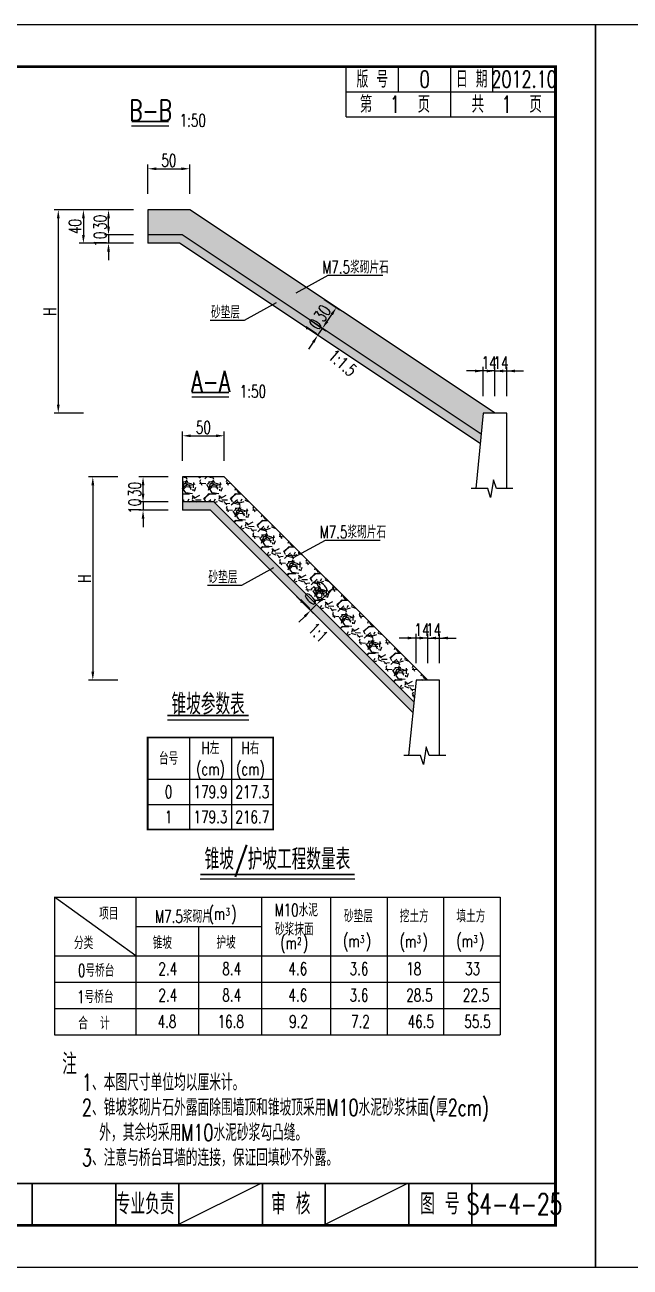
# Model space of a CAD drawing. Header units: millimetres. Extents: x -51 to 12129, y -1309 to -715.
# Drawn here: x 11573 to 11717.6, y -1308.7 to -1011.7 of the extents above; entities that cross this region are included whole.
import ezdxf
from ezdxf.enums import TextEntityAlignment as Align

# ---------------------------------------------------------------- set-up
doc = ezdxf.new("R2010")
doc.units = ezdxf.units.MM
doc.header["$LTSCALE"] = 0.25
for name, color, linetype in [('lk', 1, 'Continuous'), ('图框', 7, 'Continuous'), ('尺寸标注', 2, 'Continuous'), ('文字', 7, 'Continuous'), ('文字字符', 7, 'Continuous'), ('标注', 4, 'Continuous'), ('次轮廓线', 7, 'Continuous'), ('轮廓线', 1, 'Continuous')]:
    doc.layers.add(name, color=color, linetype=linetype)
doc.styles.get("Standard").update_dxf_attribs({"font": 'simplex1.shx', "width": 0.7, "bigfont": 'hztxt.shx'})
doc.styles.add('TEXT', font='simplex1.shx', dxfattribs={"width": 0.7, "bigfont": 'hztxt.shx'})
doc.dimstyles.new('比例1：50', dxfattribs={"dimscale": 0, "dimtxt": 3, "dimasz": 2, "dimexe": 1, "dimexo": 1, "dimgap": 0.5, "dimtad": 1, "dimdec": 1, "dimlfac": 5, "dimzin": 13, "dimdsep": 46, "dimtxsty": 'Standard', "dimcen": -1, "dimclrd": 256, "dimclre": 256, "dimclrt": 7, "dimaunit": 1, "dimadec": 3, "dimazin": 0, "dimtfac": 0.0005, "dimtdec": 1, "dimtix": 1, "dimtmove": 2, "dimatfit": 3, "dimfxl": 0, "dimtolj": 1, "dimtzin": 13, "dimarcsym": 0})

# ---------------------------------------------------------------- blocks, each defined once
blk = doc.blocks.new('*D2098')
at = {"layer": 'Defpoints', "color": 0}
for p in [(11643.98, -1143.05), (11646.93, -1146), (11639.74, -1147.3)]:
    blk.add_point(p, dxfattribs=at)
at = {"layer": '标注', "lineweight": -2}
for p, q in [((11644.69, -1143.76), (11647.64, -1146.71)), ((11640.45, -1148), (11643.39, -1150.95)), ((11644.1, -1148.83), (11645.52, -1147.42))]:
    blk.add_line(p, q, dxfattribs=at)
at = {"layer": '标注'}
for points in [[(11645.28, -1147.18), (11645.75, -1147.65), (11646.93, -1146)], [(11643.87, -1148.59), (11644.34, -1149.07), (11642.69, -1150.24)]]:
    blk.add_solid(points, dxfattribs=at)
at = {"layer": '标注', "color": 7, "insert": (11643.39, -1146.71), "char_height": 3, "attachment_point": 5, "rotation": 45}
blk.add_mtext('\\A1;30', dxfattribs=at)
blk = doc.blocks.new('*D2099')
at = {"layer": 'Defpoints', "color": 0}
for p in [(11620.65, -1109.9), (11610.65, -1119.72), (11620.65, -1119.72)]:
    blk.add_point(p, dxfattribs=at)
at = {"layer": '标注', "lineweight": -2}
for p, q in [((11610.65, -1115.9), (11610.65, -1108.9)), ((11612.65, -1109.9), (11618.65, -1109.9)), ((11620.65, -1115.9), (11620.65, -1108.9))]:
    blk.add_line(p, q, dxfattribs=at)
at = {"layer": '标注'}
for points in [[(11612.65, -1109.57), (11612.65, -1110.23), (11610.65, -1109.9)], [(11618.65, -1109.57), (11618.65, -1110.23), (11620.65, -1109.9)]]:
    blk.add_solid(points, dxfattribs=at)
at = {"layer": '标注', "color": 7, "insert": (11615.65, -1107.9), "char_height": 3, "attachment_point": 5}
blk.add_mtext('\\A1;50', dxfattribs=at)
blk = doc.blocks.new('*D2100')
at = {"layer": 'Defpoints', "color": 0}
for p in [(11601.24, -1119.72), (11610.65, -1119.72), (11610.65, -1125.72)]:
    blk.add_point(p, dxfattribs=at)
at = {"layer": '标注', "lineweight": -2}
for p, q in [((11607.24, -1119.72), (11600.24, -1119.72)), ((11601.24, -1123.72), (11601.24, -1121.72)), ((11607.24, -1125.72), (11600.24, -1125.72))]:
    blk.add_line(p, q, dxfattribs=at)
at = {"layer": '标注'}
for points in [[(11600.9, -1121.72), (11601.57, -1121.72), (11601.24, -1119.72)], [(11600.9, -1123.72), (11601.57, -1123.72), (11601.24, -1125.72)]]:
    blk.add_solid(points, dxfattribs=at)
at = {"layer": '标注', "color": 7, "insert": (11599.24, -1122.72), "char_height": 3, "attachment_point": 5, "rotation": 90}
blk.add_mtext('\\A1;30', dxfattribs=at)
blk = doc.blocks.new('*D1952')
at = {"layer": 'Defpoints', "color": 0}
for p in [(11601.24, -1127.72), (11610.65, -1125.72), (11610.65, -1127.72)]:
    blk.add_point(p, dxfattribs=at)
at = {"layer": '标注', "lineweight": -2}
for p, q in [((11601.24, -1123.72), (11601.24, -1121.72)), ((11607.24, -1125.72), (11600.24, -1125.72)), ((11607.24, -1127.72), (11600.24, -1127.72)), ((11601.24, -1125.72), (11601.24, -1127.72)), ((11601.24, -1129.72), (11601.24, -1131.72))]:
    blk.add_line(p, q, dxfattribs=at)
at = {"layer": '标注'}
for points in [[(11600.9, -1123.72), (11601.57, -1123.72), (11601.24, -1125.72)], [(11600.9, -1129.72), (11601.57, -1129.72), (11601.24, -1127.72)]]:
    blk.add_solid(points, dxfattribs=at)
at = {"layer": '标注', "color": 7, "insert": (11599.24, -1126.72), "char_height": 3, "attachment_point": 5, "rotation": 90}
blk.add_mtext('\\A1;10', dxfattribs=at)
blk = doc.blocks.new('*D2101')
at = {"layer": 'Defpoints', "color": 0}
for p in [(11672.05, -1158.25), (11669.25, -1168.32), (11672.05, -1168.32)]:
    blk.add_point(p, dxfattribs=at)
at = {"layer": '标注', "lineweight": -2}
for p, q in [((11667.25, -1158.25), (11665.25, -1158.25)), ((11669.25, -1164.25), (11669.25, -1157.25)), ((11669.25, -1158.25), (11672.05, -1158.25)), ((11672.05, -1164.25), (11672.05, -1157.25)), ((11674.05, -1158.25), (11676.05, -1158.25))]:
    blk.add_line(p, q, dxfattribs=at)
at = {"layer": '标注'}
for points in [[(11667.25, -1157.91), (11667.25, -1158.58), (11669.25, -1158.25)], [(11674.05, -1157.91), (11674.05, -1158.58), (11672.05, -1158.25)]]:
    blk.add_solid(points, dxfattribs=at)
at = {"layer": '标注', "color": 7, "insert": (11670.65, -1156.25), "char_height": 3, "attachment_point": 5}
blk.add_mtext('\\A1;14', dxfattribs=at)
blk = doc.blocks.new('*D2102')
at = {"layer": 'Defpoints', "color": 0}
for p in [(11666.45, -1158.25), (11666.45, -1168.32), (11669.25, -1168.32)]:
    blk.add_point(p, dxfattribs=at)
at = {"layer": '标注', "lineweight": -2}
for p, q in [((11664.45, -1158.25), (11662.45, -1158.25)), ((11666.45, -1164.25), (11666.45, -1157.25)), ((11669.25, -1158.25), (11666.45, -1158.25)), ((11669.25, -1164.25), (11669.25, -1157.25)), ((11671.25, -1158.25), (11673.25, -1158.25))]:
    blk.add_line(p, q, dxfattribs=at)
at = {"layer": '标注'}
for points in [[(11664.45, -1157.91), (11664.45, -1158.58), (11666.45, -1158.25)], [(11671.25, -1157.91), (11671.25, -1158.58), (11669.25, -1158.25)]]:
    blk.add_solid(points, dxfattribs=at)
at = {"layer": '标注', "color": 7, "insert": (11667.85, -1156.25), "char_height": 3, "attachment_point": 5}
blk.add_mtext('\\A1;14', dxfattribs=at)
blk = doc.blocks.new('*D2103')
at = {"layer": 'Defpoints', "color": 0}
for p in [(11620.65, -1119.72), (11589.24, -1168.32), (11669.25, -1168.32)]:
    blk.add_point(p, dxfattribs=at)
at = {"layer": '标注', "lineweight": -2}
for p, q in [((11595.24, -1119.72), (11588.24, -1119.72)), ((11589.24, -1121.72), (11589.24, -1166.32)), ((11595.24, -1168.32), (11588.24, -1168.32))]:
    blk.add_line(p, q, dxfattribs=at)
at = {"layer": '标注'}
for points in [[(11588.9, -1121.72), (11589.57, -1121.72), (11589.24, -1119.72)], [(11588.9, -1166.32), (11589.57, -1166.32), (11589.24, -1168.32)]]:
    blk.add_solid(points, dxfattribs=at)
at = {"layer": '标注', "color": 7, "insert": (11587.24, -1144.02), "char_height": 3, "attachment_point": 5, "rotation": 90}
blk.add_mtext('\\A1;H', dxfattribs=at)
blk = doc.blocks.new('*D2104')
at = {"layer": 'Defpoints', "color": 0}
for p in [(11642.98, -1085.88), (11644.09, -1084.22), (11644.09, -1084.22)]:
    blk.add_point(p, dxfattribs=at)
at = {"layer": '标注', "lineweight": -2}
for p, q in [((11645.2, -1082.55), (11646.31, -1080.89)), ((11644.09, -1084.22), (11643.26, -1083.66)), ((11642.98, -1085.88), (11642.15, -1085.33)), ((11642.98, -1085.88), (11644.09, -1084.22)), ((11641.87, -1087.55), (11640.76, -1089.21))]:
    blk.add_line(p, q, dxfattribs=at)
at = {"layer": '标注'}
for points in [[(11644.92, -1082.37), (11645.48, -1082.74), (11644.09, -1084.22)], [(11641.6, -1087.36), (11642.15, -1087.73), (11642.98, -1085.88)]]:
    blk.add_solid(points, dxfattribs=at)
at = {"layer": '标注', "color": 7, "insert": (11641.87, -1083.94), "char_height": 3, "attachment_point": 5, "rotation": 56.3099}
blk.add_mtext('\\A1;10', dxfattribs=at)
blk = doc.blocks.new('*D1953')
at = {"layer": 'Defpoints', "color": 0}
for p in [(11612.4, -1046.06), (11602.4, -1055.88), (11612.4, -1055.88)]:
    blk.add_point(p, dxfattribs=at)
at = {"layer": '标注', "lineweight": -2}
for p, q in [((11602.4, -1052.06), (11602.4, -1045.06)), ((11612.4, -1052.06), (11612.4, -1045.06)), ((11604.4, -1046.06), (11610.4, -1046.06))]:
    blk.add_line(p, q, dxfattribs=at)
at = {"layer": '标注'}
for points in [[(11604.4, -1045.73), (11604.4, -1046.39), (11602.4, -1046.06)], [(11610.4, -1045.73), (11610.4, -1046.39), (11612.4, -1046.06)]]:
    blk.add_solid(points, dxfattribs=at)
at = {"layer": '标注', "color": 7, "insert": (11607.4, -1044.06), "char_height": 3, "attachment_point": 5}
blk.add_mtext('\\A1;50', dxfattribs=at)
blk = doc.blocks.new('*D1954')
at = {"layer": 'Defpoints', "color": 0}
for p in [(11602.4, -1055.88), (11586.99, -1063.88), (11602.4, -1063.88)]:
    blk.add_point(p, dxfattribs=at)
at = {"layer": '标注', "lineweight": -2}
for p, q in [((11592.99, -1055.88), (11585.99, -1055.88)), ((11586.99, -1057.88), (11586.99, -1061.88)), ((11592.99, -1063.88), (11585.99, -1063.88))]:
    blk.add_line(p, q, dxfattribs=at)
at = {"layer": '标注'}
for points in [[(11586.66, -1057.88), (11587.33, -1057.88), (11586.99, -1055.88)], [(11586.66, -1061.88), (11587.33, -1061.88), (11586.99, -1063.88)]]:
    blk.add_solid(points, dxfattribs=at)
at = {"layer": '标注', "color": 7, "insert": (11584.99, -1059.88), "char_height": 3, "attachment_point": 5, "rotation": 90}
blk.add_mtext('\\A1;40', dxfattribs=at)
blk = doc.blocks.new('*D1955')
at = {"layer": 'Defpoints', "color": 0}
for p in [(11592.99, -1055.88), (11602.4, -1055.88), (11602.4, -1061.88)]:
    blk.add_point(p, dxfattribs=at)
at = {"layer": '标注', "lineweight": -2}
for p, q in [((11598.99, -1055.88), (11591.99, -1055.88)), ((11592.99, -1059.88), (11592.99, -1057.88)), ((11598.99, -1061.88), (11591.99, -1061.88))]:
    blk.add_line(p, q, dxfattribs=at)
at = {"layer": '标注'}
for points in [[(11592.66, -1057.88), (11593.33, -1057.88), (11592.99, -1055.88)], [(11592.66, -1059.88), (11593.33, -1059.88), (11592.99, -1061.88)]]:
    blk.add_solid(points, dxfattribs=at)
at = {"layer": '标注', "color": 7, "insert": (11590.99, -1058.88), "char_height": 3, "attachment_point": 5, "rotation": 90}
blk.add_mtext('\\A1;30', dxfattribs=at)
blk = doc.blocks.new('*D1956')
at = {"layer": 'Defpoints', "color": 0}
for p in [(11602.4, -1061.88), (11592.99, -1063.88), (11602.4, -1063.88)]:
    blk.add_point(p, dxfattribs=at)
at = {"layer": '标注', "lineweight": -2}
for p, q in [((11592.99, -1059.88), (11592.99, -1057.88)), ((11598.99, -1061.88), (11591.99, -1061.88)), ((11592.99, -1061.88), (11592.99, -1063.88)), ((11598.99, -1063.88), (11591.99, -1063.88)), ((11592.99, -1065.88), (11592.99, -1067.88))]:
    blk.add_line(p, q, dxfattribs=at)
at = {"layer": '标注'}
for points in [[(11592.66, -1059.88), (11593.33, -1059.88), (11592.99, -1061.88)], [(11592.66, -1065.88), (11593.33, -1065.88), (11592.99, -1063.88)]]:
    blk.add_solid(points, dxfattribs=at)
at = {"layer": '标注', "color": 7, "insert": (11590.99, -1062.88), "char_height": 3, "attachment_point": 5, "rotation": 90}
blk.add_mtext('\\A1;10', dxfattribs=at)
blk = doc.blocks.new('*D1957')
at = {"layer": 'Defpoints', "color": 0}
for p in [(11612.4, -1055.88), (11580.99, -1104.48), (11661, -1104.48)]:
    blk.add_point(p, dxfattribs=at)
at = {"layer": '标注', "lineweight": -2}
for p, q in [((11586.99, -1055.88), (11579.99, -1055.88)), ((11580.99, -1057.88), (11580.99, -1102.48)), ((11586.99, -1104.48), (11579.99, -1104.48))]:
    blk.add_line(p, q, dxfattribs=at)
at = {"layer": '标注'}
for points in [[(11580.66, -1057.88), (11581.32, -1057.88), (11580.99, -1055.88)], [(11580.66, -1102.48), (11581.32, -1102.48), (11580.99, -1104.48)]]:
    blk.add_solid(points, dxfattribs=at)
at = {"layer": '标注', "color": 7, "insert": (11578.99, -1080.18), "char_height": 3, "attachment_point": 5, "rotation": 90}
blk.add_mtext('\\A1;H', dxfattribs=at)
blk = doc.blocks.new('*D1958')
at = {"layer": 'Defpoints', "color": 0}
for p in [(11688.11, -1094.41), (11685.3, -1104.48), (11688.11, -1104.48)]:
    blk.add_point(p, dxfattribs=at)
at = {"layer": '标注', "lineweight": -2}
for p, q in [((11683.3, -1094.41), (11681.3, -1094.41)), ((11685.3, -1100.41), (11685.3, -1093.41)), ((11685.3, -1094.41), (11688.11, -1094.41)), ((11688.11, -1100.41), (11688.11, -1093.41)), ((11690.11, -1094.41), (11692.11, -1094.41))]:
    blk.add_line(p, q, dxfattribs=at)
at = {"layer": '标注'}
for points in [[(11683.3, -1094.07), (11683.3, -1094.74), (11685.3, -1094.41)], [(11690.11, -1094.07), (11690.11, -1094.74), (11688.11, -1094.41)]]:
    blk.add_solid(points, dxfattribs=at)
at = {"layer": '标注', "color": 7, "insert": (11686.71, -1092.41), "char_height": 3, "attachment_point": 5}
blk.add_mtext('\\A1;14', dxfattribs=at)
blk = doc.blocks.new('*D1959')
at = {"layer": 'Defpoints', "color": 0}
for p in [(11682.51, -1094.41), (11682.51, -1104.48), (11685.3, -1104.48)]:
    blk.add_point(p, dxfattribs=at)
at = {"layer": '标注', "lineweight": -2}
for p, q in [((11680.51, -1094.41), (11678.51, -1094.41)), ((11682.51, -1100.41), (11682.51, -1093.41)), ((11685.3, -1094.41), (11682.51, -1094.41)), ((11685.3, -1100.41), (11685.3, -1093.41)), ((11687.3, -1094.41), (11689.3, -1094.41))]:
    blk.add_line(p, q, dxfattribs=at)
at = {"layer": '标注'}
for points in [[(11680.51, -1094.07), (11680.51, -1094.74), (11682.51, -1094.41)], [(11687.3, -1094.07), (11687.3, -1094.74), (11685.3, -1094.41)]]:
    blk.add_solid(points, dxfattribs=at)
at = {"layer": '标注', "color": 7, "insert": (11683.9, -1092.41), "char_height": 3, "attachment_point": 5}
blk.add_mtext('\\A1;14', dxfattribs=at)
blk = doc.blocks.new('*D2105')
at = {"layer": 'Defpoints', "color": 0}
for p in [(11638.63, -1146.19), (11637.22, -1147.6), (11641.27, -1151.66)]:
    blk.add_point(p, dxfattribs=at)
at = {"layer": '标注', "lineweight": -2}
for p, q in [((11637.93, -1148.31), (11641.98, -1152.37)), ((11639.34, -1146.9), (11643.39, -1150.95)), ((11644.1, -1148.83), (11645.52, -1147.42)), ((11642.69, -1150.24), (11641.27, -1151.66)), ((11639.86, -1153.07), (11638.44, -1154.49))]:
    blk.add_line(p, q, dxfattribs=at)
at = {"layer": '标注'}
for points in [[(11643.87, -1148.59), (11644.34, -1149.07), (11642.69, -1150.24)], [(11639.62, -1152.84), (11640.09, -1153.31), (11641.27, -1151.66)]]:
    blk.add_solid(points, dxfattribs=at)
at = {"layer": '标注', "color": 7, "insert": (11640.57, -1149.54), "char_height": 3, "attachment_point": 5, "rotation": 45}
blk.add_mtext('\\A1;10', dxfattribs=at)
blk = doc.blocks.new('*D2106')
at = {"layer": 'Defpoints', "color": 0}
for p in [(11643.7, -1076.74), (11647.42, -1079.23), (11640.37, -1081.73)]:
    blk.add_point(p, dxfattribs=at)
at = {"layer": '标注', "lineweight": -2}
for p, q in [((11644.53, -1077.3), (11648.25, -1079.78)), ((11645.2, -1082.55), (11646.31, -1080.89)), ((11641.2, -1082.29), (11644.92, -1084.77))]:
    blk.add_line(p, q, dxfattribs=at)
at = {"layer": '标注'}
for points in [[(11646.03, -1080.7), (11646.59, -1081.07), (11647.42, -1079.23)], [(11644.92, -1082.37), (11645.48, -1082.74), (11644.09, -1084.22)]]:
    blk.add_solid(points, dxfattribs=at)
at = {"layer": '标注', "color": 7, "insert": (11644.09, -1080.61), "char_height": 3, "attachment_point": 5, "rotation": 56.3099}
blk.add_mtext('\\A1;30', dxfattribs=at)
blk = doc.blocks.new('series')
at = {"width": 0.75}
for tag, height, p in [('页码', 4, (-35, -19)), ('图名', 5, (-220, -282)), ('图号', 5, (-20, -282))]:
    blk.add_attdef(tag, text='', height=height, dxfattribs=at).set_placement(p, align=Align.MIDDLE_CENTER)
blk = doc.blocks.new('123')
at = {"layer": '图框', "color": 2}
blk.add_lwpolyline([(369.33, -1011.65), (369.33, -714.65), (-50.67, -714.65), (-50.67, -1011.65)], close=True, dxfattribs=at)

msp = doc.modelspace()

# ---------------------------------------------------------------- hatches: boundary and pattern name
at = {"layer": '标注'}
h = msp.add_hatch(dxfattribs=at)
h.set_pattern_fill('GRAVEL', color=256, scale=0.25, style=0)
h.set_pattern_definition([(228.0128, (855.65523, -275.4395), (-50.800043165, -57.150070224), [0.8543025, -84.57625]), (184.9697, (855.08373, -276.0745), (76.2001232654, 6.3499551885), [1.4660125, -145.135]), (132.5104, (853.62323, -276.2015), (63.499953796, -69.850068231), [1.033705, -102.33675]), (267.2737, (851.14673, -277.789), (6.349972427, 126.999959133), [1.3350125, -132.166]), (292.8337, (851.08323, -279.1225), (-31.750090139, 76.200043325), [1.309085, -129.5995]), (357.2737, (851.59123, -280.329), (-126.999959133, 6.349972427), [1.3350125, -132.166]), (37.6942, (852.92473, -280.3925), (-82.550052153, -63.4999433925), [1.765485, -174.78275]), (72.2553, (854.32173, -279.313), (44.4500889137, 139.700040515), [1.6668, -165.01325]), (121.4296, (854.82973, -277.7255), (-50.800013088, 82.5499029), [1.3395325, -132.61375]), (175.2364, (854.13123, -276.5825), (69.849945133, -6.349940407), [1.5292825, -74.93475]), (222.3974, (852.60723, -276.4555), (-76.200002293, -69.8499091266), [1.977695, -195.792]), (138.8141, (857.43323, -277.8525), (-44.449971686, 38.099941393), [0.6750125, -66.8265]), (171.4692, (856.92523, -277.408), (82.549873989, -12.700032), [1.284205, -127.1365]), (225, (855.6552, -277.2175), (-1e-15, -6.3499957), [0.8980225, -8.082225]), (203.1986, (855.2107, -276.4555), (31.750107064, 12.700055686), [0.4836025, -47.8765]), (291.8014, (854.7662, -276.646), (-6.35000445, 19.05001227), [0.683915, -33.512]), (30.9638, (855.0202, -277.281), (19.04997989, 12.7000099), [1.1108, -35.91575]), (161.5651, (855.9727, -276.7095), (12.7000058, -6.34999056), [0.8032175, -19.27725]), (16.3895, (851.08323, -276.646), (63.500035035, 19.049960375), [1.12522, -111.397]), (70.3462, (852.16273, -276.3285), (-25.399929222, -69.849901221), [0.9439975, -93.4555]), (293.1986, (855.9727, -275.4395), (-12.700055686, 31.750107064), [0.9672, -47.393]), (343.6105, (856.35373, -276.3285), (-63.500035035, 19.049960375), [1.12522, -111.397]), (339.444, (851.0832, -280.583), (-31.75003941, 12.69998459), [1.0850875, -53.16925]), (294.7751, (852.09923, -280.964), (-31.749926009, 69.849967565), [0.90918, -90.009]), (66.8014, (856.0362, -281.7895), (12.700055686, 31.750107064), [0.9672, -47.393]), (17.354, (856.41723, -280.9005), (-82.550004455, -25.399961689), [1.0644575, -105.381]), (69.444, (852.9247, -281.7895), (-12.69998459, -31.75003941), [0.542545, -53.712]), (101.3099, (855.6552, -281.7895), (-6.34996866, 25.39991865), [0.3237875, -32.055]), (165.9638, (855.5917, -281.472), (19.05001339, -6.349989), [1.309085, -24.872625]), (186.009, (854.32173, -281.1545), (63.499906361, 6.349985171), [1.2131675, -120.1035]), (303.6901, (855.0202, -277.8525), (-6.35000218, 12.69998775), [0.91581, -21.97945]), (353.1572, (855.52823, -278.6145), (107.9500446416, -12.700056879), [1.5988925, -158.29]), (60.9454, (857.11573, -278.805), (-25.399940915, -44.449894027), [0.65377, -64.7235]), (90, (857.433, -278.2335), (-6.35, 6.35), [0.381, -5.969]), (120.2564, (854.19473, -280.964), (25.399946167, -44.449977581), [0.8821675, -87.33475]), (48.0128, (853.75023, -280.202), (50.800043165, 57.150070224), [1.7086075, -83.722]), (0, (854.893, -278.932), (6.35, 6.35), [1.651, -4.699]), (325.3048, (856.54423, -278.932), (-63.499889977, 44.450004226), [1.004025, -99.39825]), (254.0546, (857.3697, -279.5035), (-6.3500162, -25.40006051), [0.9245725, -45.30425]), (207.646, (857.11573, -280.3925), (-120.6499576226, -63.500039937), [1.5053625, -149.03125]), (175.4261, (855.78223, -281.091), (-82.550019012, 6.349969278), [1.5925725, -157.6645]), (175.4261, (855.78223, -281.091), (-82.550019012, 6.349969278), [1.5925725, -157.6645])])
h.paths.add_polyline_path([(11612.40381, -1055.88093), (11602.40381, -1055.88093), (11602.40381, -1061.88093), (11610.58716, -1061.88093), (11682.00422, -1109.4923), (11682.50536, -1104.48093), (11685.30381, -1104.48093)])
h = msp.add_hatch(dxfattribs=at)
h.set_pattern_fill('AR-SAND', color=256, scale=0.01, style=0)
h.set_pattern_definition([(37.5, (851.08323, -281.7895), (-0.016000313, 0.489413237), [0, -0.38608, 0, -0.4318, 0, -0.41275]), (7.5, (851.0832, -281.7895), (0.449523283, 0.7168251), [0, -0.20828, 0, -0.34798, 0, -0.13335]), (327.5, (850.7708, -281.7895), (0.79099237, 0.001437185), [0, -0.127, 0, -0.4572, 0, -0.5969]), (317.5, (850.7708, -281.7895), (0.763556452, 0.222929323), [0, -0.0635, 0, -0.29972, 0, -0.3429])])
h.paths.add_polyline_path([(11681.77888, -1111.74577), (11682.00422, -1109.4923), (11610.58716, -1061.88093), (11602.40381, -1061.88093), (11602.40381, -1063.88093), (11609.98161, -1063.88093)])
h.paths.add_polyline_path([(11638.98407, -1084.21945), (11641.01982, -1081.16582), (11644.76405, -1083.66197), (11642.7283, -1086.7156)], flags=25)
h = msp.add_hatch(dxfattribs=at)
h.set_pattern_fill('GRAVEL', color=256, scale=0.25, style=0)
h.set_pattern_definition([(228.0128, (968.7939, -339.27804), (-50.800043165, -57.150070224), [0.8543025, -84.57625]), (184.9697, (968.2224, -339.91304), (76.2001232654, 6.3499551885), [1.4660125, -145.135]), (132.5104, (966.7619, -340.04004), (63.499953796, -69.850068231), [1.033705, -102.33675]), (267.2737, (964.2854, -341.62754), (6.349972427, 126.999959133), [1.3350125, -132.166]), (292.8337, (964.2219, -342.96104), (-31.750090139, 76.200043325), [1.309085, -129.5995]), (357.2737, (964.7299, -344.16754), (-126.999959133, 6.349972427), [1.3350125, -132.166]), (37.6942, (966.0634, -344.23104), (-82.550052153, -63.4999433925), [1.765485, -174.78275]), (72.2553, (967.4604, -343.15154), (44.4500889137, 139.700040515), [1.6668, -165.01325]), (121.4296, (967.9684, -341.56404), (-50.800013088, 82.5499029), [1.3395325, -132.61375]), (175.2364, (967.2699, -340.42104), (69.849945133, -6.349940407), [1.5292825, -74.93475]), (222.3974, (965.7459, -340.29404), (-76.200002293, -69.8499091266), [1.977695, -195.792]), (138.8141, (970.5719, -341.69104), (-44.449971686, 38.099941393), [0.6750125, -66.8265]), (171.4692, (970.0639, -341.24654), (82.549873989, -12.700032), [1.284205, -127.1365]), (225, (968.794, -341.056), (-1e-15, -6.3499957), [0.8980225, -8.082225]), (203.1986, (968.3494, -340.294), (31.750107064, 12.700055686), [0.4836025, -47.8765]), (291.8014, (967.9049, -340.4845), (-6.35000445, 19.05001227), [0.683915, -33.512]), (30.9638, (968.1589, -341.1195), (19.04997989, 12.7000099), [1.1108, -35.91575]), (161.5651, (969.1114, -340.548), (12.7000058, -6.34999056), [0.8032175, -19.27725]), (16.3895, (964.2219, -340.48454), (63.500035035, 19.049960375), [1.12522, -111.397]), (70.3462, (965.3014, -340.16704), (-25.399929222, -69.849901221), [0.9439975, -93.4555]), (293.1986, (969.1114, -339.278), (-12.700055686, 31.750107064), [0.9672, -47.393]), (343.6105, (969.4924, -340.16704), (-63.500035035, 19.049960375), [1.12522, -111.397]), (339.444, (964.2219, -344.42154), (-31.75003941, 12.69998459), [1.0850875, -53.16925]), (294.7751, (965.2379, -344.80254), (-31.749926009, 69.849967565), [0.90918, -90.009]), (66.8014, (969.1749, -345.628), (12.700055686, 31.750107064), [0.9672, -47.393]), (17.354, (969.5559, -344.73904), (-82.550004455, -25.399961689), [1.0644575, -105.381]), (69.444, (966.0634, -345.62804), (-12.69998459, -31.75003941), [0.542545, -53.712]), (101.3099, (968.7939, -345.628), (-6.34996866, 25.39991865), [0.3237875, -32.055]), (165.9638, (968.7304, -345.3105), (19.05001339, -6.349989), [1.309085, -24.872625]), (186.009, (967.4604, -344.99304), (63.499906361, 6.349985171), [1.2131675, -120.1035]), (303.6901, (968.1589, -341.691), (-6.35000218, 12.69998775), [0.91581, -21.97945]), (353.1572, (968.6669, -342.45304), (107.9500446416, -12.700056879), [1.5988925, -158.29]), (60.9454, (970.2544, -342.64354), (-25.399940915, -44.449894027), [0.65377, -64.7235]), (90, (970.572, -342.072), (-6.35, 6.35), [0.381, -5.969]), (120.2564, (967.3334, -344.80254), (25.399946167, -44.449977581), [0.8821675, -87.33475]), (48.0128, (966.8889, -344.04054), (50.800043165, 57.150070224), [1.7086075, -83.722]), (0, (968.032, -342.7705), (6.35, 6.35), [1.651, -4.699]), (325.3048, (969.6829, -342.77054), (-63.499889977, 44.450004226), [1.004025, -99.39825]), (254.0546, (970.5084, -343.342), (-6.3500162, -25.40006051), [0.9245725, -45.30425]), (207.646, (970.2544, -344.23104), (-120.6499576226, -63.500039937), [1.5053625, -149.03125]), (175.4261, (968.9209, -344.92954), (-82.550019012, 6.349969278), [1.5925725, -157.6645]), (175.4261, (968.9209, -344.92954), (-82.550019012, 6.349969278), [1.5925725, -157.6645])])
h.paths.add_polyline_path([(11620.64858, -1119.71946), (11610.64858, -1119.71946), (11610.64858, -1125.71946), (11618.1633, -1125.71946), (11665.93314, -1173.4893), (11666.45013, -1168.31946), (11669.24858, -1168.31946)])
h.paths.add_polyline_path([(11640.43187, -1146.48896), (11643.17544, -1143.74539), (11646.35742, -1146.92737), (11643.61385, -1149.67094)], flags=24)
h.paths.add_polyline_path([(11648.16339, -1144.69148), (11651.38912, -1149.39091), (11647.67904, -1151.93754), (11644.45331, -1147.23811)], flags=25)
h = msp.add_hatch(dxfattribs=at)
h.set_pattern_fill('AR-SAND', color=256, scale=0.01, style=0)
h.set_pattern_definition([(37.5, (964.2219, -345.62804), (-0.016000313, 0.489413237), [0, -0.38608, 0, -0.4318, 0, -0.41275]), (7.5, (964.2219, -345.62804), (0.449523283, 0.7168251), [0, -0.20828, 0, -0.34798, 0, -0.13335]), (327.5, (963.9095, -345.62804), (0.79099237, 0.001437185), [0, -0.127, 0, -0.4572, 0, -0.5969]), (317.5, (963.9095, -345.62804), (0.763556452, 0.222929323), [0, -0.0635, 0, -0.29972, 0, -0.3429])])
h.paths.add_polyline_path([(11618.1633, -1125.71946), (11610.64858, -1125.71946), (11610.64858, -1127.71946), (11617.33487, -1127.71946), (11665.67601, -1176.0606), (11665.93314, -1173.4893)])
h.paths.add_polyline_path([(11648.16339, -1144.69148), (11651.38912, -1149.39091), (11647.67904, -1151.93754), (11644.45331, -1147.23811)], flags=25)

# ---------------------------------------------------------------- linework, layer by layer
for p, q in [((11607.07429, -1177.78935), (11626.49555, -1177.78935)), ((11612.3407, -1182.02893), (11612.3407, -1204.02893)), ((11622.3407, -1182.02893), (11622.3407, -1204.02893)), ((11602.3407, -1192.02893), (11632.3407, -1192.02893)), ((11602.3407, -1198.02893), (11632.3407, -1198.02893)), ((11609.33091, -1298.65472), (11629.33091, -1288.65472)), ((11644.33091, -1298.65472), (11664.33091, -1288.65472))]:
    msp.add_line(p, q)
for points, const_width in [([(11699.75412, -1021.65471), (11319.75412, -1021.65471), (11319.75412, -1298.65471), (11699.75412, -1298.65471)], 0.7), ([(11602.3407, -1182.02893), (11632.3407, -1182.02893), (11632.3407, -1204.02893), (11602.3407, -1204.02893)], 0.4)]:
    msp.add_lwpolyline(points, close=True, dxfattribs=dict(const_width=const_width))
at = {"ltscale": 2}
for points in [[(11689.58856, -1122.51835), (11685.65601, -1122.51835), (11684.95601, -1120.41835), (11684.25601, -1124.61835), (11683.55601, -1122.51835), (11679.58856, -1122.51835)], [(11673.53333, -1186.35689), (11669.60077, -1186.35689), (11668.90077, -1184.25689), (11668.20077, -1188.45689), (11667.50077, -1186.35689), (11663.53333, -1186.35689)]]:
    msp.add_lwpolyline(points, dxfattribs=at)
at = {"const_width": 0.4}
for points in [[(11607.07429, -1176.78935), (11626.49555, -1176.78935)], [(11319.75412, -1288.65471), (11699.75412, -1288.65471)], [(11594.75412, -1298.65471), (11594.75412, -1288.65471)], [(11609.75412, -1298.65471), (11609.75412, -1288.65471)], [(11629.75412, -1298.65471), (11629.75412, -1288.65471)], [(11644.75412, -1298.65471), (11644.75412, -1288.65471)], [(11664.75412, -1298.65471), (11664.75412, -1288.65471)], [(11679.75412, -1298.65471), (11679.75412, -1288.65471)]]:
    msp.add_lwpolyline(points, dxfattribs=at)
at = {"layer": 'lk'}
for p, q in [((11580.11805, -1220.20988), (11686.56697, -1220.20988)), ((11580.11805, -1220.20988), (11580.11805, -1253.13331)), ((11686.56697, -1220.20988), (11686.56697, -1253.13331)), ((11580.11805, -1253.13331), (11686.56697, -1253.13331))]:
    msp.add_line(p, q, dxfattribs=at)
at = {"layer": '图框', "const_width": 0.4}
for points in [[(11574.75412, -1298.65471), (11574.75412, -1288.65471)], [(11594.75412, -1298.65471), (11594.75412, -1288.65471)]]:
    msp.add_lwpolyline(points, dxfattribs=at)
at = {"layer": '文字'}
for p, q in [((11598.49727, -1035.78631), (11607.39462, -1035.78631)), ((11612.86659, -1100.58119), (11621.76394, -1100.58119)), ((11614.88188, -1215.8099), (11651.80314, -1215.8099))]:
    msp.add_line(p, q, dxfattribs=at)
at = {"layer": '文字', "const_width": 0.4}
for points in [[(11598.49727, -1034.78631), (11607.39462, -1034.78631)], [(11612.86659, -1099.58119), (11621.76394, -1099.58119)], [(11614.88188, -1214.8099), (11651.80314, -1214.8099)]]:
    msp.add_lwpolyline(points, dxfattribs=at)
at = {"layer": '文字字符'}
for p, q in [((11599.50731, -1234.20988), (11580.11805, -1220.20988)), ((11599.50731, -1220.20988), (11599.50731, -1253.13331)), ((11629.50731, -1220.20988), (11629.50731, -1240.51769)), ((11645.97748, -1220.20988), (11645.97748, -1253.13331)), ((11659.50731, -1220.20988), (11659.50731, -1253.13331)), ((11673.03714, -1220.20988), (11673.03714, -1253.13331)), ((11599.50731, -1227.20988), (11629.50731, -1227.20988)), ((11614.50731, -1227.20988), (11614.50731, -1253.13331)), ((11629.50731, -1227.20988), (11629.50731, -1253.13331)), ((11580.11805, -1234.20988), (11686.56697, -1234.20988)), ((11580.11805, -1240.51769), (11686.56697, -1240.51769)), ((11580.11805, -1246.8255), (11686.56697, -1246.8255))]:
    msp.add_line(p, q, dxfattribs=at)
at = {"layer": '标注'}
for p, q in [((11645.34333, -1071.56583), (11637.70933, -1075.77769)), ((11658.51244, -1071.56583), (11645.34333, -1071.56583)), ((11633.01965, -1078.14972), (11625.38564, -1082.36158)), ((11625.38564, -1082.36158), (11617.23924, -1082.36158)), ((11644.71318, -1134.89743), (11637.07917, -1139.10929)), ((11657.88229, -1134.89743), (11644.71318, -1134.89743)), ((11632.38949, -1141.48132), (11624.75549, -1145.69318)), ((11624.75549, -1145.69318), (11616.60909, -1145.69318))]:
    msp.add_line(p, q, dxfattribs=at)
at = {"layer": '次轮廓线'}
for p, q in [((11649.75412, -1033.65471), (11649.75412, -1021.65471)), ((11662.25412, -1027.65471), (11662.25412, -1021.65471)), ((11674.75412, -1027.65471), (11674.75412, -1021.65471)), ((11684.75412, -1027.65471), (11684.75412, -1021.65471)), ((11649.75412, -1027.65471), (11699.75412, -1027.65471)), ((11674.75412, -1033.65471), (11674.75412, -1027.65471)), ((11649.75412, -1033.65471), (11699.75412, -1033.65471))]:
    msp.add_line(p, q, dxfattribs=at)
for points in [[(11682.50536, -1104.48093), (11680.70162, -1122.51835)], [(11688.10767, -1122.51835), (11688.10767, -1104.48093), (11682.49996, -1104.48093)], [(11666.45013, -1168.31946), (11664.64638, -1186.35689)], [(11672.05243, -1186.35689), (11672.05243, -1168.31946), (11666.44473, -1168.31946)]]:
    msp.add_lwpolyline(points, dxfattribs=at)
at = {"layer": '轮廓线'}
for p, q in [((11612.40381, -1055.88093), (11602.40381, -1055.88093)), ((11602.40381, -1055.88093), (11602.40381, -1063.88093)), ((11685.30381, -1104.48093), (11612.40381, -1055.88093)), ((11610.58716, -1061.88093), (11602.40381, -1061.88093)), ((11682.00422, -1109.4923), (11610.58716, -1061.88093)), ((11609.98161, -1063.88093), (11602.40381, -1063.88093)), ((11681.77888, -1111.74577), (11609.98161, -1063.88093)), ((11620.64858, -1119.71946), (11610.64858, -1119.71946)), ((11610.64858, -1119.71946), (11610.64858, -1127.71946)), ((11669.24858, -1168.31946), (11620.64858, -1119.71946)), ((11618.1633, -1125.71946), (11610.64858, -1125.71946)), ((11617.33487, -1127.71946), (11610.64858, -1127.71946)), ((11665.67601, -1176.0606), (11617.33487, -1127.71946)), ((11665.93314, -1173.4893), (11618.1633, -1125.71946))]:
    msp.add_line(p, q, dxfattribs=at)

# ---------------------------------------------------------------- block references
ref = msp.add_blockref('series', (11709.75412, -1011.65471))
ref.add_attrib('页码', '第  1  页    共  1  页', dxfattribs={"height": 4, "width": 0.75}).set_placement((11674.75412, -1030.65471), align=Align.MIDDLE_CENTER)
at = {"layer": '标注'}
for p in [(11340, -297), (11760, -297)]:
    msp.add_blockref('123', p, dxfattribs=at)

# ---------------------------------------------------------------- texts
at = {"width": 0.7}
msp.add_text('锥坡参数表', height=5, dxfattribs=at).set_placement((11616.78509, -1173.78935), align=Align.MIDDLE)
for s, height, p in [('H左', 3, (11617.3407, -1184.52893)), ('H右', 3, (11626.8842, -1184.52893)), ('台号', 3, (11607.3407, -1187.02893)), ('(cm)', 3, (11617.3407, -1189.52893)), ('(cm)', 3, (11626.8842, -1189.52893)), ('0', 3, (11607.3407, -1195.02893)), ('179.9', 3, (11617.3407, -1195.02893)), ('217.3', 3, (11627.3407, -1195.02893)), ('1', 3, (11607.3407, -1201.02893)), ('179.3', 3, (11617.3407, -1201.02893)), ('216.7', 3, (11627.3407, -1201.02893)), ('专业负责', 5, (11601.74435, -1293.56012)), ('审 核', 5, (11636.51815, -1293.56012)), ('图 号', 5, (11672.13732, -1293.56012)), ('S4-4-25', 5, (11689.95697, -1293.56013))]:
    msp.add_text(s, height=height, dxfattribs=at).set_placement(p, align=Align.MIDDLE_CENTER)
msp.add_text('注', height=5, dxfattribs=at).set_placement((11583.6742, -1262.60282), align=Align.CENTER)
for s, p in [('1、本图尺寸单位均以厘米计。', (11586.64404, -1266.47917)), ('2、锥坡浆砌片石外露面除围墙顶和锥坡顶采用M10水泥砂浆抹面(厚2cm)', (11586.64404, -1272.47917)), ('外，其余均采用M10水泥砂浆勾凸缝。', (11590.77716, -1278.47917)), ('3、注意与桥台耳墙的连接，保证回填砂不外露。', (11586.64404, -1284.47917))]:
    msp.add_text(s, height=4, dxfattribs=at).set_placement(p)
at = {"linetype": 'Continuous', "char_height": 3, "attachment_point": 5}
for s, insert, rotation in [('1:1.5', (11648.88989, -1092.46599), 319.3297443), ('1:1', (11643.07678, -1156.90354), 315)]:
    msp.add_mtext(s, dxfattribs=dict(at, insert=insert, rotation=rotation))
at = {"layer": '尺寸标注', "color": 7, "linetype": 'Continuous', "width": 0.7}
for s, p in [('M7.5浆砌片石', (11651.98283, -1069.42192)), ('砂垫层', (11620.93855, -1080.21768)), ('M7.5浆砌片石', (11651.35267, -1132.75352)), ('砂垫层', (11620.30839, -1143.54927))]:
    msp.add_text(s, height=3, dxfattribs=at).set_placement(p, align=Align.MIDDLE)
at = {"layer": '尺寸标注', "color": 7, "char_height": 1.75, "attachment_point": 5, "style": 'TEXT'}
for s, insert in [('3', (11621.45388, -1223.73761)), ('3', (11653.56961, -1230.2631)), ('3', (11667.09944, -1230.34088)), ('3', (11680.62927, -1230.2631)), ('2', (11638.56961, -1230.72978))]:
    msp.add_mtext(s, dxfattribs=dict(at, insert=insert))
at = {"layer": '文字', "width": 0.7}
for s, height, p in [('版 号', 4, (11656.00412, -1024.65471)), ('0', 4, (11668.50412, -1024.65471)), ('日 期', 4, (11679.75412, -1024.65471)), ('2012.10', 4, (11692.25412, -1024.65471)), ('B-B', 5, (11603.01973, -1032.10903)), ('1:50', 3, (11613.1089, -1034.48722)), ('A-A', 5, (11617.38906, -1096.90391)), ('1:50', 3, (11627.47822, -1099.2821)), ('锥坡/护坡工程数量表', 5, (11633.34267, -1211.13976))]:
    msp.add_text(s, height=height, dxfattribs=at).set_placement(p, align=Align.MIDDLE_CENTER)
at = {"layer": '文字字符', "width": 0.7}
for s, p in [('项目', (11590.7512, -1225.60344)), ('M7.5浆砌片', (11604.08813, -1226.30775)), ('M10水泥', (11632.65016, -1224.7741)), ('砂垫层', (11649.21686, -1226.24282)), ('挖土方', (11662.55209, -1226.24282)), ('填土方', (11676.08192, -1226.24282)), ('砂浆抹面', (11632.74596, -1229.36387)), ('分类', (11584.73406, -1232.63363)), ('锥坡', (11603.53583, -1232.60344)), ('护坡', (11618.7574, -1232.54536)), ('0号桥台', (11585.67139, -1239.22312)), ('2.4', (11604.89402, -1238.82973)), ('8.4', (11620.15483, -1238.82973)), ('4.6', (11635.95505, -1238.82973)), ('3.6', (11650.5686, -1238.82973)), ('18', (11664.09843, -1238.82973)), ('33', (11678.15078, -1238.82973)), ('1号桥台', (11585.46328, -1245.53093)), ('2.4', (11604.89402, -1245.13754)), ('8.4', (11620.15483, -1245.13754)), ('4.6', (11635.95505, -1245.13754)), ('3.6', (11650.5686, -1245.13754)), ('28.5', (11664.09843, -1245.13754)), ('22.5', (11677.62826, -1245.13754)), ('合  计', (11585.76368, -1251.83874)), ('4.8', (11604.70258, -1251.44535)), ('16.8', (11619.03151, -1251.44535)), ('9.2', (11636.13176, -1251.44535)), ('7.2', (11650.89883, -1251.44535)), ('46.5', (11664.42866, -1251.44535)), ('55.5', (11677.95849, -1251.44535))]:
    msp.add_text(s, height=3, dxfattribs=at).set_placement(p)
at = {"layer": '文字字符', "char_height": 3, "attachment_point": 5}
for insert in [(11620.21842, -1224.63175), (11637.33414, -1231.62392), (11652.33414, -1231.15723), (11665.86397, -1231.23502), (11679.3938, -1231.15723)]:
    msp.add_mtext('(m )', dxfattribs=dict(at, insert=insert))

# ---------------------------------------------------------------- dimensions: what is measured, and where the dimension line sits
at = {"layer": '标注'}
for p1, p2, distance, picture, middle in [((11602.40381, -1055.88093), (11612.40381, -1055.88093), 9.82034, '*D1953', (11607.40381, -1044.06059)), ((11602.40381, -1055.88093), (11602.40381, -1063.88093), -15.41071, '*D1954', (11584.9931, -1059.88093)), ((11602.40381, -1061.88093), (11602.40381, -1055.88093), 9.41071, '*D1955', (11590.9931, -1058.88093)), ((11602.40381, -1061.88093), (11602.40381, -1063.88093), -9.41071, '*D1956', (11590.9931, -1062.88093)), ((11640.36726, -1081.73433), (11643.69546, -1076.74203), -4.47761, '*D2106', (11644.09286, -1080.61251)), ((11642.98346, -1085.88216), (11644.09286, -1084.21806), 0, '*D2104', (11641.87406, -1083.94071)), ((11685.30381, -1104.48093), (11682.50536, -1104.48093), -10.07419, '*D1959', (11683.90459, -1092.40674)), ((11685.30381, -1104.48093), (11688.10767, -1104.48093), 10.07419, '*D1958', (11686.70574, -1092.40674)), ((11610.64858, -1119.71946), (11620.64858, -1119.71946), 9.82034, '*D2099', (11615.64858, -1107.89912)), ((11610.64858, -1125.71946), (11610.64858, -1119.71946), 9.41071, '*D2100', (11599.23787, -1122.71946)), ((11610.64858, -1125.71946), (11610.64858, -1127.71946), -9.41071, '*D1952', (11599.23787, -1126.71946)), ((11639.73969, -1147.29586), (11643.98233, -1143.05322), -4.16888, '*D2098', (11643.39464, -1146.70817)), ((11638.63215, -1146.18832), (11637.21794, -1147.60253), 5.73518, '*D2105', (11640.56622, -1149.53659)), ((11669.24858, -1168.31946), (11666.45013, -1168.31946), -10.07419, '*D2102', (11667.84935, -1156.24528)), ((11669.24858, -1168.31946), (11672.05243, -1168.31946), 10.07419, '*D2101', (11670.65051, -1156.24528))]:
    dim = msp.add_aligned_dim(p1=p1, p2=p2, distance=distance, dimstyle='比例1：50', override={"dimscale": 1}, dxfattribs=at)
    dim.commit()
    dim.dimension.update_dxf_attribs({"geometry": picture, "text_midpoint": middle})
for base, p1, p2, picture, middle in [((11580.99055, -1104.48093), (11612.40381, -1055.88093), (11661.00381, -1104.48093), '*D1957', (11578.99055, -1080.18093)), ((11589.23531, -1168.31946), (11620.64858, -1119.71946), (11669.24858, -1168.31946), '*D2103', (11587.23531, -1144.01946))]:
    dim = msp.add_linear_dim(base=base, p1=p1, p2=p2, angle=90, text='H', dimstyle='比例1：50', override={"dimscale": 1}, dxfattribs=at)
    dim.commit()
    dim.dimension.update_dxf_attribs({"geometry": picture, "text_midpoint": middle})

doc.saveas('drawing.dxf')
